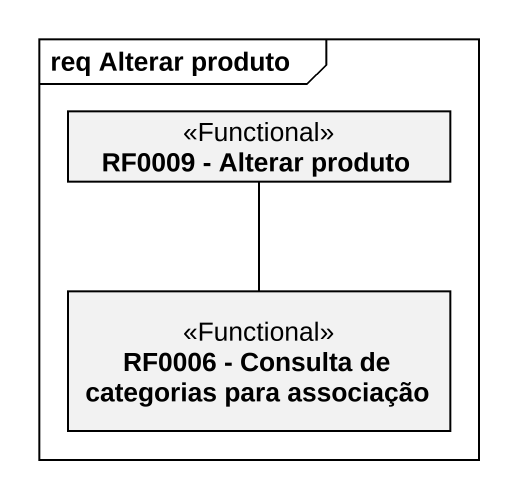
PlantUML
@startuml
mainframe req Alterar produto
hide circle
hide empty members
class "RF0009 - Alterar produto" as RF0009_Alterar_produto <<Functional>>
class "RF0006 - Consulta de categorias para associação" as RF0006_Consulta_de <<Functional>>
RF0006_Consulta_de -up- RF0009_Alterar_produto
@enduml
